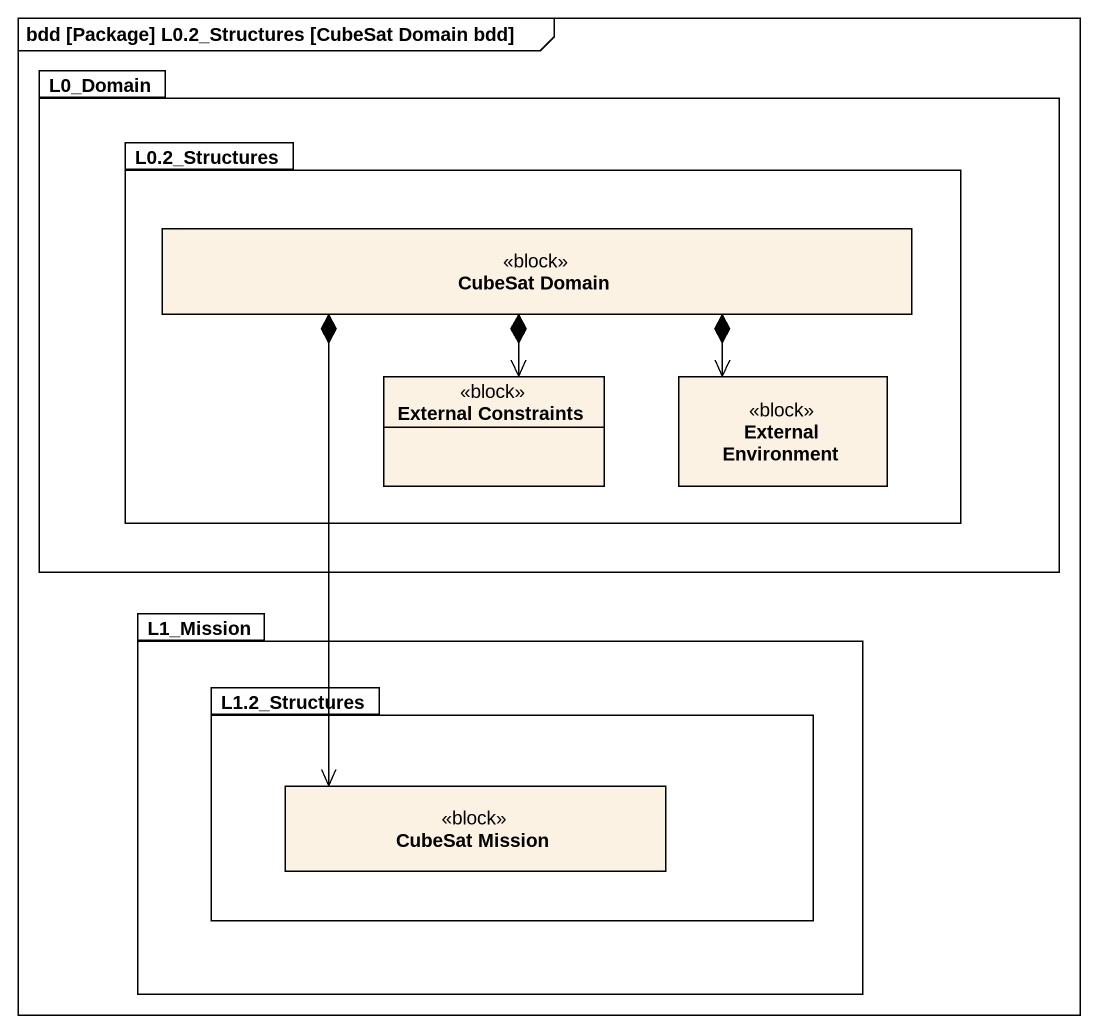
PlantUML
@startuml
mainframe bdd [Package] L0.2_Structures [CubeSat Domain bdd]
hide circle
hide empty members
package L0_Domain {
  package "L0.2_Structures" as L0_2_Structures {
    class "CubeSat Domain" as CubeSat_Domain <<block>>
    class "External Constraints" as External_Constraints <<block>>
    class "External Environment" as External_Environment <<block>>
  }
}
package L1_Mission {
  package "L1.2_Structures" as L1_2_Structures {
    class "CubeSat Mission" as CubeSat_Mission <<block>>
  }
}
CubeSat_Domain *--> External_Constraints
CubeSat_Domain *--> External_Environment
CubeSat_Domain *--> CubeSat_Mission
@enduml
